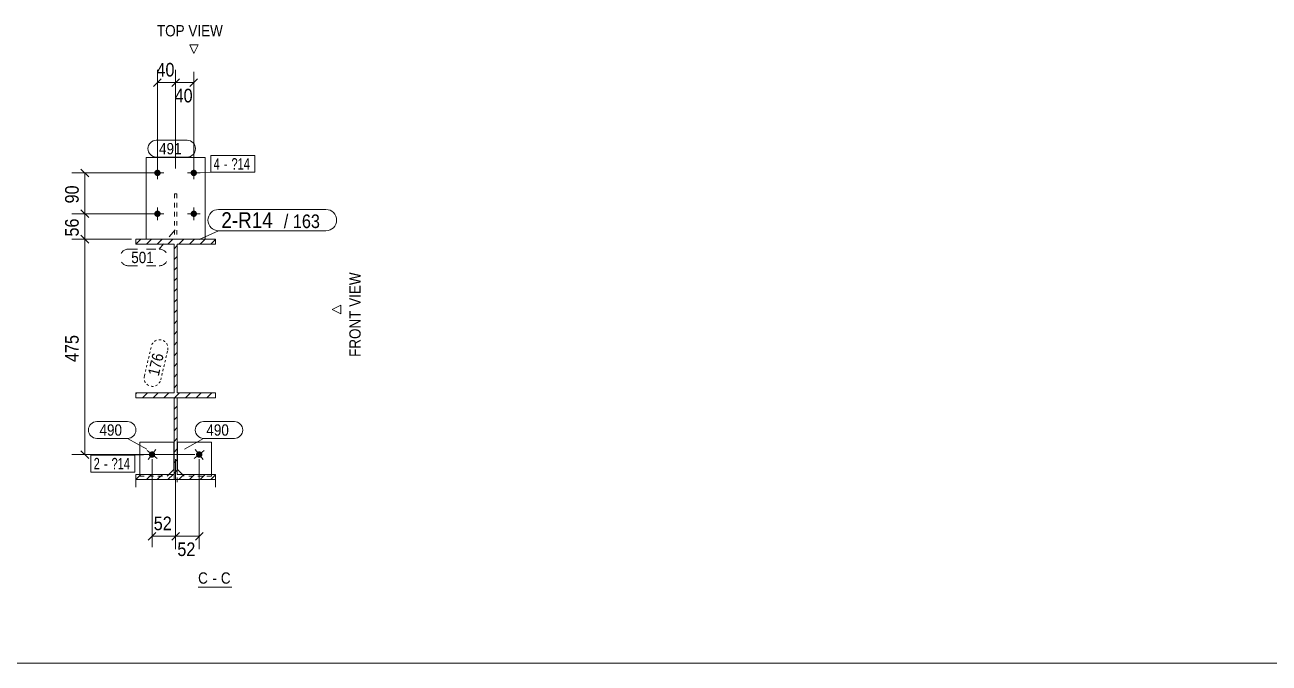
# Model space of a CAD drawing. Header units: millimetres. Extents: x 2 to 825, y 1 to 579.
# Drawn here: x 412.5 to 686.6, y 5 to 145.7 of the extents above; entities that cross this region are included whole.
import ezdxf

# ---------------------------------------------------------------- set-up
doc = ezdxf.new("R2010")
doc.units = ezdxf.units.MM
for name, pattern in [('XKITLINE00', [0]), ('XKITLINE01', [4, 1, -1, 1, -1]), ('XKITLINE02', [4, 2, -2]), ('XKITLINE04', [3, 0.5, -0.5, 0.5, -0.5, 0.5, -0.5])]:
    doc.linetypes.add(name, pattern=pattern)
for name, color, linetype, lineweight in [('Bolt', 3, 'Continuous', 0), ('BoltMark', 7, 'Continuous', 0), ('Dimensions', 7, 'Continuous', 0), ('DrawingSheet', 5, 'Continuous', 0), ('OtherObjectType', 7, 'Continuous', 0), ('Part', 2, 'Continuous', 0), ('PartMark', 7, 'Continuous', 0)]:
    doc.layers.add(name, color=color, linetype=linetype, lineweight=lineweight)
doc.styles.add('ARIAL', font='ARIAL.TTF')
doc.styles.add('ARIAL_NARROW', font='ARIALN.TTF')

# ---------------------------------------------------------------- blocks, each defined once
blk = doc.blocks.new('*A2')
at = {"layer": 'Part', "color": 7, "linetype": 'XKITLINE00', "lineweight": 0}
for p, q in [((436.97, 97.36), (438.07, 98.46)), ((436.97, 97.36), (436.97, 97.36)), ((439.33, 97.36), (440.43, 98.46)), ((441.69, 97.36), (442.79, 98.46)), ((444.04, 97.36), (445.14, 98.46)), ((445.37, 96.33), (446.07, 97.03)), ((446.4, 97.36), (447.5, 98.46)), ((448.76, 97.36), (449.86, 98.46)), ((451.12, 97.36), (452.22, 98.46)), ((453.47, 97.36), (454.47, 98.36)), ((445.37, 93.97), (446.07, 94.67)), ((445.37, 91.62), (446.07, 92.32)), ((445.37, 89.26), (446.07, 89.96)), ((445.37, 86.9), (446.07, 87.6)), ((445.37, 84.55), (446.07, 85.25)), ((445.37, 82.19), (446.07, 82.89)), ((445.37, 79.83), (446.07, 80.53)), ((445.37, 77.47), (446.07, 78.17)), ((445.37, 75.12), (446.07, 75.82)), ((445.37, 72.76), (446.07, 73.46)), ((445.37, 70.4), (446.07, 71.1)), ((445.37, 68.04), (446.07, 68.74)), ((445.37, 65.69), (446.07, 66.39)), ((436.97, 64.36), (437.17, 64.56)), ((438.43, 63.46), (439.53, 64.56)), ((440.79, 63.46), (441.89, 64.56)), ((443.15, 63.46), (444.25, 64.56)), ((445.5, 63.46), (446.6, 64.56)), ((447.86, 63.46), (448.96, 64.56)), ((450.22, 63.46), (451.32, 64.56)), ((452.58, 63.46), (453.68, 64.56))]:
    blk.add_line(p, q, dxfattribs=at)
blk = doc.blocks.new('*A3')
at = {"layer": 'Part', "color": 7, "linetype": 'XKITLINE00', "lineweight": 0}
for p, q in [((445.52, 63.46), (445.37, 63.31)), ((446.07, 61.66), (445.37, 60.96)), ((446.07, 59.3), (445.37, 58.6)), ((446.07, 56.94), (445.37, 56.24)), ((446.07, 54.59), (445.37, 53.89)), ((446.07, 52.23), (445.37, 51.53)), ((446.07, 49.87), (445.37, 49.17)), ((438.09, 46.6), (436.97, 45.49)), ((440.44, 46.6), (439.33, 45.49)), ((442.8, 46.6), (441.69, 45.49)), ((445.16, 46.6), (444.04, 45.49)), ((446.07, 47.51), (445.37, 46.81)), ((447.52, 46.6), (446.4, 45.49)), ((449.87, 46.6), (448.76, 45.49)), ((452.23, 46.6), (451.12, 45.49)), ((454.47, 46.48), (453.47, 45.49))]:
    blk.add_line(p, q, dxfattribs=at)
blk = doc.blocks.new('*A122')
at = {"layer": 'Bolt'}
for points in [[(442.42, 113.03), (442.42, 112.99), (442.41, 112.96), (442.41, 112.92), (442.4, 112.89), (442.39, 112.86), (442.38, 112.83), (442.37, 112.79), (442.36, 112.76), (442.34, 112.73), (442.32, 112.7), (442.3, 112.67), (442.28, 112.64), (442.26, 112.62), (442.24, 112.59), (442.22, 112.57), (442.19, 112.54), (442.17, 112.52), (442.14, 112.5), (442.11, 112.48), (442.08, 112.46), (442.05, 112.44), (442.02, 112.43), (441.99, 112.41), (441.96, 112.4), (441.93, 112.39), (441.89, 112.38), (441.86, 112.37), (441.83, 112.37), (441.79, 112.36), (441.76, 112.36), (441.72, 112.36), (441.69, 112.36), (441.65, 112.36), (441.62, 112.37), (441.59, 112.37), (441.55, 112.38), (441.52, 112.39), (441.49, 112.4), (441.45, 112.41), (441.42, 112.43), (441.39, 112.44), (441.36, 112.46), (441.33, 112.48), (441.31, 112.5), (441.28, 112.52), (441.25, 112.54), (441.23, 112.57), (441.2, 112.59), (441.18, 112.62), (441.16, 112.64), (441.14, 112.67), (441.12, 112.7), (441.11, 112.73), (441.09, 112.76), (441.08, 112.79), (441.06, 112.83), (441.05, 112.86), (441.04, 112.89), (441.04, 112.92), (441.03, 112.96), (441.03, 112.99), (441.02, 113.03), (441.02, 113.06), (441.02, 113.1), (441.03, 113.13), (441.03, 113.16), (441.04, 113.2), (441.04, 113.23), (441.05, 113.26), (441.06, 113.3), (441.08, 113.33), (441.09, 113.36), (441.11, 113.39), (441.12, 113.42), (441.14, 113.45), (441.16, 113.48), (441.18, 113.51), (441.2, 113.53), (441.23, 113.56), (441.25, 113.58), (441.28, 113.6), (441.31, 113.62), (441.33, 113.64), (441.36, 113.66), (441.39, 113.68), (441.42, 113.69), (441.45, 113.71), (441.49, 113.72), (441.52, 113.73), (441.55, 113.74), (441.59, 113.75), (441.62, 113.75), (441.65, 113.76), (441.69, 113.76), (441.72, 113.76), (441.76, 113.76), (441.79, 113.76), (441.83, 113.75), (441.86, 113.75), (441.89, 113.74), (441.93, 113.73), (441.96, 113.72), (441.99, 113.71), (442.02, 113.69), (442.05, 113.68), (442.08, 113.66), (442.11, 113.64), (442.14, 113.62), (442.17, 113.6), (442.19, 113.58), (442.22, 113.56), (442.24, 113.53), (442.26, 113.51), (442.28, 113.48), (442.3, 113.45), (442.32, 113.42), (442.34, 113.39), (442.36, 113.36), (442.37, 113.33), (442.38, 113.3), (442.39, 113.26), (442.4, 113.23), (442.41, 113.2), (442.41, 113.16), (442.42, 113.13), (442.42, 113.1), (442.42, 113.06)], [(450.42, 113.03), (450.42, 112.99), (450.41, 112.96), (450.41, 112.92), (450.4, 112.89), (450.39, 112.86), (450.38, 112.83), (450.37, 112.79), (450.36, 112.76), (450.34, 112.73), (450.32, 112.7), (450.3, 112.67), (450.28, 112.64), (450.26, 112.62), (450.24, 112.59), (450.22, 112.57), (450.19, 112.54), (450.17, 112.52), (450.14, 112.5), (450.11, 112.48), (450.08, 112.46), (450.05, 112.44), (450.02, 112.43), (449.99, 112.41), (449.96, 112.4), (449.93, 112.39), (449.89, 112.38), (449.86, 112.37), (449.83, 112.37), (449.79, 112.36), (449.76, 112.36), (449.72, 112.36), (449.69, 112.36), (449.65, 112.36), (449.62, 112.37), (449.59, 112.37), (449.55, 112.38), (449.52, 112.39), (449.49, 112.4), (449.45, 112.41), (449.42, 112.43), (449.39, 112.44), (449.36, 112.46), (449.33, 112.48), (449.31, 112.5), (449.28, 112.52), (449.25, 112.54), (449.23, 112.57), (449.2, 112.59), (449.18, 112.62), (449.16, 112.64), (449.14, 112.67), (449.12, 112.7), (449.11, 112.73), (449.09, 112.76), (449.08, 112.79), (449.06, 112.83), (449.05, 112.86), (449.04, 112.89), (449.04, 112.92), (449.03, 112.96), (449.03, 112.99), (449.02, 113.03), (449.02, 113.06), (449.02, 113.1), (449.03, 113.13), (449.03, 113.16), (449.04, 113.2), (449.04, 113.23), (449.05, 113.26), (449.06, 113.3), (449.08, 113.33), (449.09, 113.36), (449.11, 113.39), (449.12, 113.42), (449.14, 113.45), (449.16, 113.48), (449.18, 113.51), (449.2, 113.53), (449.23, 113.56), (449.25, 113.58), (449.28, 113.6), (449.31, 113.62), (449.33, 113.64), (449.36, 113.66), (449.39, 113.68), (449.42, 113.69), (449.45, 113.71), (449.49, 113.72), (449.52, 113.73), (449.55, 113.74), (449.59, 113.75), (449.62, 113.75), (449.65, 113.76), (449.69, 113.76), (449.72, 113.76), (449.76, 113.76), (449.79, 113.76), (449.83, 113.75), (449.86, 113.75), (449.89, 113.74), (449.93, 113.73), (449.96, 113.72), (449.99, 113.71), (450.02, 113.69), (450.05, 113.68), (450.08, 113.66), (450.11, 113.64), (450.14, 113.62), (450.17, 113.6), (450.19, 113.58), (450.22, 113.56), (450.24, 113.53), (450.26, 113.51), (450.28, 113.48), (450.3, 113.45), (450.32, 113.42), (450.34, 113.39), (450.36, 113.36), (450.37, 113.33), (450.38, 113.3), (450.39, 113.26), (450.4, 113.23), (450.41, 113.2), (450.41, 113.16), (450.42, 113.13), (450.42, 113.1), (450.42, 113.06)], [(442.42, 104.03), (442.42, 103.99), (442.41, 103.96), (442.41, 103.92), (442.4, 103.89), (442.39, 103.86), (442.38, 103.83), (442.37, 103.79), (442.36, 103.76), (442.34, 103.73), (442.32, 103.7), (442.3, 103.67), (442.28, 103.64), (442.26, 103.62), (442.24, 103.59), (442.22, 103.57), (442.19, 103.54), (442.17, 103.52), (442.14, 103.5), (442.11, 103.48), (442.08, 103.46), (442.05, 103.44), (442.02, 103.43), (441.99, 103.41), (441.96, 103.4), (441.93, 103.39), (441.89, 103.38), (441.86, 103.37), (441.83, 103.37), (441.79, 103.36), (441.76, 103.36), (441.72, 103.36), (441.69, 103.36), (441.65, 103.36), (441.62, 103.37), (441.59, 103.37), (441.55, 103.38), (441.52, 103.39), (441.49, 103.4), (441.45, 103.41), (441.42, 103.43), (441.39, 103.44), (441.36, 103.46), (441.33, 103.48), (441.31, 103.5), (441.28, 103.52), (441.25, 103.54), (441.23, 103.57), (441.2, 103.59), (441.18, 103.62), (441.16, 103.64), (441.14, 103.67), (441.12, 103.7), (441.11, 103.73), (441.09, 103.76), (441.08, 103.79), (441.06, 103.83), (441.05, 103.86), (441.04, 103.89), (441.04, 103.92), (441.03, 103.96), (441.03, 103.99), (441.02, 104.03), (441.02, 104.06), (441.02, 104.1), (441.03, 104.13), (441.03, 104.16), (441.04, 104.2), (441.04, 104.23), (441.05, 104.26), (441.06, 104.3), (441.08, 104.33), (441.09, 104.36), (441.11, 104.39), (441.12, 104.42), (441.14, 104.45), (441.16, 104.48), (441.18, 104.51), (441.2, 104.53), (441.23, 104.56), (441.25, 104.58), (441.28, 104.6), (441.31, 104.62), (441.33, 104.64), (441.36, 104.66), (441.39, 104.68), (441.42, 104.69), (441.45, 104.71), (441.49, 104.72), (441.52, 104.73), (441.55, 104.74), (441.59, 104.75), (441.62, 104.75), (441.65, 104.76), (441.69, 104.76), (441.72, 104.76), (441.76, 104.76), (441.79, 104.76), (441.83, 104.75), (441.86, 104.75), (441.89, 104.74), (441.93, 104.73), (441.96, 104.72), (441.99, 104.71), (442.02, 104.69), (442.05, 104.68), (442.08, 104.66), (442.11, 104.64), (442.14, 104.62), (442.17, 104.6), (442.19, 104.58), (442.22, 104.56), (442.24, 104.53), (442.26, 104.51), (442.28, 104.48), (442.3, 104.45), (442.32, 104.42), (442.34, 104.39), (442.36, 104.36), (442.37, 104.33), (442.38, 104.3), (442.39, 104.26), (442.4, 104.23), (442.41, 104.2), (442.41, 104.16), (442.42, 104.13), (442.42, 104.1), (442.42, 104.06)], [(450.42, 104.03), (450.42, 103.99), (450.41, 103.96), (450.41, 103.92), (450.4, 103.89), (450.39, 103.86), (450.38, 103.83), (450.37, 103.79), (450.36, 103.76), (450.34, 103.73), (450.32, 103.7), (450.3, 103.67), (450.28, 103.64), (450.26, 103.62), (450.24, 103.59), (450.22, 103.57), (450.19, 103.54), (450.17, 103.52), (450.14, 103.5), (450.11, 103.48), (450.08, 103.46), (450.05, 103.44), (450.02, 103.43), (449.99, 103.41), (449.96, 103.4), (449.93, 103.39), (449.89, 103.38), (449.86, 103.37), (449.83, 103.37), (449.79, 103.36), (449.76, 103.36), (449.72, 103.36), (449.69, 103.36), (449.65, 103.36), (449.62, 103.37), (449.59, 103.37), (449.55, 103.38), (449.52, 103.39), (449.49, 103.4), (449.45, 103.41), (449.42, 103.43), (449.39, 103.44), (449.36, 103.46), (449.33, 103.48), (449.31, 103.5), (449.28, 103.52), (449.25, 103.54), (449.23, 103.57), (449.2, 103.59), (449.18, 103.62), (449.16, 103.64), (449.14, 103.67), (449.12, 103.7), (449.11, 103.73), (449.09, 103.76), (449.08, 103.79), (449.06, 103.83), (449.05, 103.86), (449.04, 103.89), (449.04, 103.92), (449.03, 103.96), (449.03, 103.99), (449.02, 104.03), (449.02, 104.06), (449.02, 104.1), (449.03, 104.13), (449.03, 104.16), (449.04, 104.2), (449.04, 104.23), (449.05, 104.26), (449.06, 104.3), (449.08, 104.33), (449.09, 104.36), (449.11, 104.39), (449.12, 104.42), (449.14, 104.45), (449.16, 104.48), (449.18, 104.51), (449.2, 104.53), (449.23, 104.56), (449.25, 104.58), (449.28, 104.6), (449.31, 104.62), (449.33, 104.64), (449.36, 104.66), (449.39, 104.68), (449.42, 104.69), (449.45, 104.71), (449.49, 104.72), (449.52, 104.73), (449.55, 104.74), (449.59, 104.75), (449.62, 104.75), (449.65, 104.76), (449.69, 104.76), (449.72, 104.76), (449.76, 104.76), (449.79, 104.76), (449.83, 104.75), (449.86, 104.75), (449.89, 104.74), (449.93, 104.73), (449.96, 104.72), (449.99, 104.71), (450.02, 104.69), (450.05, 104.68), (450.08, 104.66), (450.11, 104.64), (450.14, 104.62), (450.17, 104.6), (450.19, 104.58), (450.22, 104.56), (450.24, 104.53), (450.26, 104.51), (450.28, 104.48), (450.3, 104.45), (450.32, 104.42), (450.34, 104.39), (450.36, 104.36), (450.37, 104.33), (450.38, 104.3), (450.39, 104.26), (450.4, 104.23), (450.41, 104.2), (450.41, 104.16), (450.42, 104.13), (450.42, 104.1), (450.42, 104.06)]]:
    blk.add_hatch(color=3, dxfattribs=at).paths.add_polyline_path(points, flags=17)
at = {"layer": 'Bolt', "color": 3, "linetype": 'XKITLINE00', "lineweight": 0}
for p, q in [((443.12, 113.06), (440.32, 113.06)), ((441.72, 114.46), (441.72, 111.66)), ((451.12, 113.06), (448.32, 113.06)), ((449.72, 114.46), (449.72, 111.66)), ((441.72, 105.46), (441.72, 102.66)), ((449.72, 105.46), (449.72, 102.66)), ((443.12, 104.06), (440.32, 104.06)), ((451.12, 104.06), (448.32, 104.06))]:
    blk.add_line(p, q, dxfattribs=at)
blk = doc.blocks.new('*A123')
at = {"layer": 'Bolt'}
blk.add_hatch(color=3, dxfattribs=at).paths.add_polyline_path([(450.52, 51.55), (450.55, 51.57), (450.58, 51.59), (450.61, 51.6), (450.64, 51.62), (450.67, 51.63), (450.7, 51.64), (450.74, 51.65), (450.77, 51.66), (450.8, 51.67), (450.84, 51.67), (450.87, 51.68), (450.91, 51.68), (450.94, 51.68), (450.98, 51.67), (451.01, 51.67), (451.04, 51.67), (451.08, 51.66), (451.11, 51.65), (451.14, 51.64), (451.18, 51.63), (451.21, 51.62), (451.24, 51.6), (451.27, 51.59), (451.3, 51.57), (451.33, 51.55), (451.35, 51.53), (451.38, 51.51), (451.41, 51.48), (451.43, 51.46), (451.45, 51.43), (451.48, 51.41), (451.5, 51.38), (451.51, 51.35), (451.53, 51.32), (451.55, 51.29), (451.56, 51.26), (451.58, 51.23), (451.59, 51.2), (451.6, 51.16), (451.61, 51.13), (451.61, 51.1), (451.62, 51.06), (451.62, 51.03), (451.62, 50.99), (451.62, 50.96), (451.62, 50.92), (451.62, 50.89), (451.61, 50.86), (451.61, 50.82), (451.6, 50.79), (451.59, 50.76), (451.58, 50.72), (451.56, 50.69), (451.55, 50.66), (451.53, 50.63), (451.51, 50.6), (451.49, 50.57), (451.47, 50.55), (451.45, 50.52), (451.43, 50.49), (451.4, 50.47), (451.38, 50.45), (451.35, 50.42), (451.32, 50.4), (451.3, 50.38), (451.27, 50.37), (451.24, 50.35), (451.21, 50.34), (451.17, 50.32), (451.14, 50.31), (451.11, 50.3), (451.07, 50.29), (451.04, 50.29), (451.01, 50.28), (450.97, 50.28), (450.94, 50.28), (450.9, 50.28), (450.87, 50.28), (450.84, 50.28), (450.8, 50.29), (450.77, 50.29), (450.73, 50.3), (450.7, 50.31), (450.67, 50.32), (450.64, 50.34), (450.61, 50.35), (450.58, 50.37), (450.55, 50.39), (450.52, 50.41), (450.49, 50.43), (450.46, 50.45), (450.44, 50.47), (450.41, 50.5), (450.39, 50.52), (450.37, 50.55), (450.35, 50.57), (450.33, 50.6), (450.31, 50.63), (450.3, 50.66), (450.28, 50.69), (450.27, 50.73), (450.26, 50.76), (450.25, 50.79), (450.24, 50.82), (450.23, 50.86), (450.23, 50.89), (450.22, 50.93), (450.22, 50.96), (450.22, 51), (450.22, 51.03), (450.23, 51.06), (450.23, 51.1), (450.24, 51.13), (450.25, 51.16), (450.26, 51.2), (450.27, 51.23), (450.28, 51.26), (450.3, 51.29), (450.31, 51.32), (450.33, 51.35), (450.35, 51.38), (450.37, 51.41), (450.39, 51.44), (450.42, 51.46), (450.44, 51.48), (450.47, 51.51), (450.49, 51.53)], flags=17)
at = {"layer": 'Bolt', "color": 3, "linetype": 'XKITLINE00', "lineweight": 0}
for p, q in [((450.06, 52.08), (451.78, 49.87)), ((449.82, 50.12), (452.03, 51.84))]:
    blk.add_line(p, q, dxfattribs=at)
blk = doc.blocks.new('*A124')
at = {"layer": 'Bolt'}
blk.add_hatch(color=3, dxfattribs=at).paths.add_polyline_path([(440.07, 50.45), (440.04, 50.47), (440.02, 50.49), (439.99, 50.52), (439.97, 50.55), (439.95, 50.57), (439.93, 50.6), (439.91, 50.63), (439.9, 50.66), (439.88, 50.69), (439.87, 50.72), (439.86, 50.76), (439.85, 50.79), (439.84, 50.82), (439.83, 50.86), (439.83, 50.89), (439.82, 50.92), (439.82, 50.96), (439.82, 50.99), (439.82, 51.03), (439.83, 51.06), (439.83, 51.1), (439.84, 51.13), (439.85, 51.16), (439.86, 51.2), (439.87, 51.23), (439.88, 51.26), (439.9, 51.29), (439.91, 51.32), (439.93, 51.35), (439.95, 51.38), (439.97, 51.41), (439.99, 51.43), (440.01, 51.46), (440.04, 51.48), (440.06, 51.51), (440.09, 51.53), (440.12, 51.55), (440.15, 51.57), (440.18, 51.59), (440.21, 51.6), (440.24, 51.62), (440.27, 51.63), (440.3, 51.64), (440.33, 51.65), (440.37, 51.66), (440.4, 51.67), (440.44, 51.67), (440.47, 51.67), (440.5, 51.68), (440.54, 51.68), (440.57, 51.68), (440.61, 51.67), (440.64, 51.67), (440.67, 51.66), (440.71, 51.65), (440.74, 51.64), (440.77, 51.63), (440.81, 51.62), (440.84, 51.6), (440.87, 51.59), (440.9, 51.57), (440.92, 51.55), (440.95, 51.53), (440.98, 51.51), (441, 51.48), (441.03, 51.46), (441.05, 51.44), (441.07, 51.41), (441.09, 51.38), (441.11, 51.35), (441.13, 51.32), (441.15, 51.29), (441.16, 51.26), (441.18, 51.23), (441.19, 51.2), (441.2, 51.16), (441.21, 51.13), (441.21, 51.1), (441.22, 51.06), (441.22, 51.03), (441.22, 51), (441.22, 50.96), (441.22, 50.93), (441.22, 50.89), (441.21, 50.86), (441.21, 50.82), (441.2, 50.79), (441.19, 50.76), (441.18, 50.73), (441.16, 50.69), (441.15, 50.66), (441.13, 50.63), (441.11, 50.6), (441.1, 50.57), (441.08, 50.55), (441.05, 50.52), (441.03, 50.5), (441.01, 50.47), (440.98, 50.45), (440.95, 50.43), (440.93, 50.41), (440.9, 50.39), (440.87, 50.37), (440.84, 50.35), (440.81, 50.34), (440.78, 50.32), (440.74, 50.31), (440.71, 50.3), (440.68, 50.29), (440.64, 50.29), (440.61, 50.28), (440.58, 50.28), (440.54, 50.28), (440.51, 50.28), (440.47, 50.28), (440.44, 50.28), (440.4, 50.29), (440.37, 50.29), (440.34, 50.3), (440.3, 50.31), (440.27, 50.32), (440.24, 50.34), (440.21, 50.35), (440.18, 50.37), (440.15, 50.38), (440.12, 50.4), (440.09, 50.42)], flags=17)
at = {"layer": 'Bolt', "color": 3, "linetype": 'XKITLINE00', "lineweight": 0}
for p, q in [((439.66, 49.87), (441.38, 52.08)), ((441.63, 50.12), (439.42, 51.84))]:
    blk.add_line(p, q, dxfattribs=at)
blk = doc.blocks.new('*A125')
at = {"layer": 'Part', "color": 2, "linetype": 'XKITLINE00', "lineweight": 0}
for p, q in [((436.97, 97.36), (436.97, 98.46)), ((436.97, 98.46), (454.47, 98.46)), ((445.37, 97.36), (436.97, 97.36)), ((445.37, 64.56), (445.37, 97.36)), ((454.47, 97.36), (446.07, 97.36)), ((446.07, 97.36), (446.07, 64.56)), ((454.47, 98.46), (454.47, 97.36)), ((436.97, 63.46), (436.97, 64.56)), ((436.97, 64.56), (445.37, 64.56)), ((454.47, 63.46), (436.97, 63.46)), ((446.07, 64.56), (454.47, 64.56)), ((454.47, 64.56), (454.47, 63.46))]:
    blk.add_line(p, q, dxfattribs=at)
blk = doc.blocks.new('*A126')
at = {"layer": 'Part', "color": 2, "linetype": 'XKITLINE00', "lineweight": 0}
for p, q in [((452.22, 116.46), (439.22, 116.46)), ((439.22, 116.46), (439.22, 98.46)), ((452.22, 98.46), (452.22, 116.46))]:
    blk.add_line(p, q, dxfattribs=at)
at = {"layer": 'Part', "color": 7, "linetype": 'XKITLINE01', "lineweight": 0}
blk.add_line((439.22, 98.46), (452.22, 98.46), dxfattribs=at)
blk = doc.blocks.new('*A127')
at = {"layer": 'Part', "color": 7, "linetype": 'XKITLINE01', "lineweight": 0}
for p, q in [((445.97, 108.46), (445.47, 108.46)), ((445.47, 108.46), (445.47, 98.46)), ((445.97, 108.46), (445.97, 98.46)), ((445.97, 98.46), (445.47, 98.46))]:
    blk.add_line(p, q, dxfattribs=at)
blk = doc.blocks.new('*A128')
at = {"layer": 'Part', "color": 2, "linetype": 'XKITLINE00', "lineweight": 0}
for p, q in [((446.12, 47.68), (446.12, 53.68)), ((446.12, 53.68), (453.62, 53.68)), ((453.62, 46.6), (453.62, 53.68)), ((447.2, 46.6), (446.12, 47.68))]:
    blk.add_line(p, q, dxfattribs=at)
at = {"layer": 'Part', "color": 7, "linetype": 'XKITLINE01', "lineweight": 0}
for p, q in [((447.62, 46.18), (447.2, 46.6)), ((453.62, 46.18), (453.62, 46.6)), ((453.62, 46.18), (447.62, 46.18))]:
    blk.add_line(p, q, dxfattribs=at)
blk = doc.blocks.new('*A129')
at = {"layer": 'Part', "color": 2, "linetype": 'XKITLINE00', "lineweight": 0}
for p, q in [((445.32, 53.68), (437.82, 53.68)), ((437.82, 46.6), (437.82, 53.68)), ((445.32, 47.68), (445.32, 53.68)), ((444.25, 46.6), (445.32, 47.68))]:
    blk.add_line(p, q, dxfattribs=at)
at = {"layer": 'Part', "color": 7, "linetype": 'XKITLINE01', "lineweight": 0}
for p, q in [((437.82, 46.18), (437.82, 46.6)), ((443.82, 46.18), (444.25, 46.6)), ((437.82, 46.18), (443.82, 46.18))]:
    blk.add_line(p, q, dxfattribs=at)
blk = doc.blocks.new('*A130')
at = {"layer": 'Part', "color": 2, "linetype": 'XKITLINE00', "lineweight": 0}
for p, q in [((445.37, 46.6), (445.37, 63.46)), ((445.37, 63.46), (446.07, 63.46)), ((446.07, 63.46), (446.07, 63.46)), ((446.07, 46.6), (446.07, 63.46)), ((436.97, 43.8), (436.97, 46.6)), ((436.97, 46.6), (445.37, 46.6)), ((446.07, 46.6), (454.47, 46.6)), ((454.47, 46.6), (454.47, 43.8)), ((454.47, 45.49), (436.97, 45.49))]:
    blk.add_line(p, q, dxfattribs=at)
at = {"layer": 'Part', "color": 7, "linetype": 'XKITLINE01', "lineweight": 0}
for p, q in [((445.37, 46.6), (445.37, 44.92)), ((446.07, 44.92), (446.07, 46.6))]:
    blk.add_line(p, q, dxfattribs=at)
blk = doc.blocks.new('*A131')
at = {"layer": 'DrawingSheet', "color": 5, "linetype": 'XKITLINE00', "lineweight": 0}
blk.add_line((5, 5), (825, 5), dxfattribs=at)
blk = doc.blocks.new('*A247')
at = {"layer": 'Dimensions', "color": 7, "linetype": 'XKITLINE00', "lineweight": 0}
for p, q in [((424.87, 99.31), (426.57, 97.61)), ((435.97, 98.46), (422.87, 98.46)), ((425.72, 50.98), (425.72, 98.46)), ((449.92, 50.98), (422.87, 50.98)), ((424.87, 51.83), (426.57, 50.13))]:
    blk.add_line(p, q, dxfattribs=at)
at = {"layer": 'Dimensions', "color": 3}
for p in [(425.72, 98.46), (425.72, 50.98)]:
    blk.add_point(p, dxfattribs=at)
at = {"layer": 'Dimensions', "color": 3, "style": 'ARIAL', "width": 0.85}
blk.add_text('475', height=3, rotation=90.0002, dxfattribs=at).set_placement((424.37, 71.38))
blk = doc.blocks.new('*A248')
at = {"layer": 'Dimensions', "color": 7, "linetype": 'XKITLINE00', "lineweight": 0}
for p, q in [((424.87, 104.91), (426.57, 103.21)), ((440.72, 104.06), (422.87, 104.06)), ((425.72, 98.46), (425.72, 104.06)), ((424.87, 99.31), (426.57, 97.61)), ((435.97, 98.46), (422.87, 98.46))]:
    blk.add_line(p, q, dxfattribs=at)
at = {"layer": 'Dimensions', "color": 3}
for p in [(425.72, 104.06), (425.72, 98.46)]:
    blk.add_point(p, dxfattribs=at)
at = {"layer": 'Dimensions', "color": 3, "style": 'ARIAL', "width": 0.85}
blk.add_text('56', height=3, rotation=90.0002, dxfattribs=at).set_placement((424.37, 99.04))
blk = doc.blocks.new('*A249')
at = {"layer": 'Dimensions', "color": 7, "linetype": 'XKITLINE00', "lineweight": 0}
for p, q in [((440.72, 113.06), (422.87, 113.06)), ((424.87, 113.91), (426.57, 112.21)), ((425.72, 104.06), (425.72, 113.06)), ((424.87, 104.91), (426.57, 103.21)), ((440.72, 104.06), (422.87, 104.06))]:
    blk.add_line(p, q, dxfattribs=at)
at = {"layer": 'Dimensions', "color": 3}
for p in [(425.72, 113.06), (425.72, 104.06)]:
    blk.add_point(p, dxfattribs=at)
at = {"layer": 'Dimensions', "color": 3, "style": 'ARIAL', "width": 0.85}
blk.add_text('90', height=3, rotation=90.0002, dxfattribs=at).set_placement((424.37, 106.34))
blk = doc.blocks.new('*A250')
at = {"layer": 'Dimensions', "color": 7, "linetype": 'XKITLINE00', "lineweight": 0}
for p, q in [((440.52, 49.98), (440.52, 30.56)), ((445.72, 49.98), (445.72, 30.56)), ((441.37, 33.81), (439.67, 32.11)), ((440.52, 32.96), (445.72, 32.96)), ((446.57, 33.81), (444.87, 32.11))]:
    blk.add_line(p, q, dxfattribs=at)
at = {"layer": 'Dimensions', "color": 3}
for p in [(440.52, 32.96), (445.72, 32.96)]:
    blk.add_point(p, dxfattribs=at)
at = {"layer": 'Dimensions', "color": 3, "style": 'ARIAL', "width": 0.85}
blk.add_text('52', height=3, dxfattribs=at).set_placement((440.9, 34.31))
blk = doc.blocks.new('*A251')
at = {"layer": 'Dimensions', "color": 7, "linetype": 'XKITLINE00', "lineweight": 0}
for p, q in [((445.72, 49.98), (445.72, 30.11)), ((450.92, 49.98), (450.92, 30.11)), ((446.57, 33.81), (444.87, 32.11)), ((445.72, 32.96), (450.92, 32.96)), ((451.77, 33.81), (450.07, 32.11))]:
    blk.add_line(p, q, dxfattribs=at)
at = {"layer": 'Dimensions', "color": 3}
for p in [(445.72, 32.96), (450.92, 32.96)]:
    blk.add_point(p, dxfattribs=at)
at = {"layer": 'Dimensions', "color": 3, "style": 'ARIAL', "width": 0.85}
blk.add_text('52', height=3, dxfattribs=at).set_placement((446.1, 28.61))
blk = doc.blocks.new('*A252')
at = {"layer": 'Dimensions', "color": 7, "linetype": 'XKITLINE00', "lineweight": 0}
for p, q in [((441.72, 114.06), (441.72, 135.81)), ((445.72, 114.06), (445.72, 135.81)), ((442.57, 133.81), (440.87, 132.11)), ((441.72, 132.96), (445.72, 132.96)), ((446.57, 133.81), (444.87, 132.11))]:
    blk.add_line(p, q, dxfattribs=at)
at = {"layer": 'Dimensions', "color": 3}
for p in [(441.72, 132.96), (445.72, 132.96)]:
    blk.add_point(p, dxfattribs=at)
at = {"layer": 'Dimensions', "color": 3, "style": 'ARIAL', "width": 0.85}
blk.add_text('40', height=3, dxfattribs=at).set_placement((441.5, 134.31))
blk = doc.blocks.new('*A253')
at = {"layer": 'Dimensions', "color": 7, "linetype": 'XKITLINE00', "lineweight": 0}
for p, q in [((445.72, 114.06), (445.72, 135.36)), ((449.72, 114.06), (449.72, 135.36)), ((446.57, 133.81), (444.87, 132.11)), ((445.72, 132.96), (449.72, 132.96)), ((450.57, 133.81), (448.87, 132.11))]:
    blk.add_line(p, q, dxfattribs=at)
at = {"layer": 'Dimensions', "color": 3}
for p in [(445.72, 132.96), (449.72, 132.96)]:
    blk.add_point(p, dxfattribs=at)
at = {"layer": 'Dimensions', "color": 3, "style": 'ARIAL', "width": 0.85}
blk.add_text('40', height=3, dxfattribs=at).set_placement((445.5, 128.61))
blk = doc.blocks.new('*A254')
at = {"layer": 'BoltMark', "color": 7, "linetype": 'XKITLINE00', "lineweight": 0}
for p, q in [((427.07, 50.83), (436.75, 50.83)), ((427.07, 47.13), (427.07, 50.83)), ((440.52, 50.98), (436.75, 50.83)), ((436.75, 47.13), (436.75, 50.83)), ((427.07, 47.13), (436.75, 47.13))]:
    blk.add_line(p, q, dxfattribs=at)
at = {"layer": 'BoltMark', "color": 3, "style": 'ARIAL_NARROW', "width": 0.85}
for s, p in [('2', (427.67, 47.73)), ('?14', (431.6, 47.73)), ('-', (429.94, 47.73))]:
    blk.add_text(s, height=2.5, dxfattribs=at).set_placement(p)
blk = doc.blocks.new('*A255')
at = {"layer": 'BoltMark', "color": 7, "linetype": 'XKITLINE00', "lineweight": 0}
for p, q in [((453.49, 116.91), (463.18, 116.91)), ((453.49, 113.21), (453.49, 116.91)), ((463.18, 113.21), (463.18, 116.91)), ((449.72, 113.06), (453.49, 113.21)), ((453.49, 113.21), (463.18, 113.21))]:
    blk.add_line(p, q, dxfattribs=at)
at = {"layer": 'BoltMark', "color": 3, "style": 'ARIAL_NARROW', "width": 0.85}
for s, p in [('4', (454.09, 113.81)), ('?14', (458.02, 113.81)), ('-', (456.36, 113.81))]:
    blk.add_text(s, height=2.5, dxfattribs=at).set_placement(p)
blk = doc.blocks.new('*A256')
at = {"layer": 'PartMark', "color": 7, "linetype": 'XKITLINE04', "lineweight": 0}
for p, q in [((438.83, 68.28), (440.38, 74.86)), ((442.43, 67.43), (443.98, 74.01))]:
    blk.add_line(p, q, dxfattribs=at)
for centre, start, end in [((442.18, 74.44), 346.7487, 166.7487), ((440.63, 67.86), 166.7487, 346.7487)]:
    blk.add_arc(centre, 1.85, start, end, dxfattribs=at)
at = {"layer": 'PartMark', "color": 3, "style": 'ARIAL', "width": 0.85}
blk.add_text('176', height=2.5, rotation=76.7477, dxfattribs=at).set_placement((441.99, 68.15))
blk = doc.blocks.new('*A257')
at = {"layer": 'PartMark', "color": 7, "linetype": 'XKITLINE00', "lineweight": 0}
for p, q in [((455.19, 105), (478.83, 105)), ((450.94, 98.41), (455.19, 100.3)), ((455.19, 100.3), (478.83, 100.3))]:
    blk.add_line(p, q, dxfattribs=at)
for centre, start, end in [((455.19, 102.65), 90, 270), ((478.83, 102.65), 270, 90)]:
    blk.add_arc(centre, 2.35, start, end, dxfattribs=at)
at = {"layer": 'PartMark', "color": 1, "style": 'ARIAL', "width": 0.85}
blk.add_text('2-R14', height=3.5, dxfattribs=at).set_placement((455.79, 100.9))
at = {"layer": 'PartMark', "color": 3, "style": 'ARIAL', "width": 0.85}
for s, p in [('/', (469.55, 100.9)), ('163', (471.56, 100.9))]:
    blk.add_text(s, height=3, dxfattribs=at).set_placement(p)
blk = doc.blocks.new('*A258')
at = {"layer": 'PartMark', "color": 7, "linetype": 'XKITLINE00', "lineweight": 0}
for p, q in [((441.47, 120.26), (448.24, 120.26)), ((441.47, 116.56), (448.24, 116.56))]:
    blk.add_line(p, q, dxfattribs=at)
for centre, start, end in [((441.47, 118.41), 90, 270), ((448.24, 118.41), 270, 90)]:
    blk.add_arc(centre, 1.85, start, end, dxfattribs=at)
at = {"layer": 'PartMark', "color": 3, "style": 'ARIAL', "width": 0.85}
blk.add_text('491', height=2.5, dxfattribs=at).set_placement((442.07, 117.16))
blk = doc.blocks.new('*A259')
at = {"layer": 'PartMark', "color": 7, "linetype": 'XKITLINE02', "lineweight": 0}
for p, q in [((445.6, 100.49), (442.1, 96.28)), ((435.34, 96.28), (442.1, 96.28)), ((435.34, 92.58), (442.1, 92.58))]:
    blk.add_line(p, q, dxfattribs=at)
for centre, start, end in [((435.34, 94.43), 90, 270), ((442.1, 94.43), 270, 90)]:
    blk.add_arc(centre, 1.85, start, end, dxfattribs=at)
at = {"layer": 'PartMark', "color": 3, "style": 'ARIAL', "width": 0.85}
blk.add_text('501', height=2.5, dxfattribs=at).set_placement((435.94, 93.18))
blk = doc.blocks.new('*A260')
at = {"layer": 'PartMark', "color": 7, "linetype": 'XKITLINE00', "lineweight": 0}
for p, q in [((451.89, 58.24), (458.66, 58.24)), ((447.65, 52.15), (451.89, 54.54)), ((451.89, 54.54), (458.66, 54.54))]:
    blk.add_line(p, q, dxfattribs=at)
for centre, start, end in [((451.89, 56.39), 90, 270), ((458.66, 56.39), 270, 90)]:
    blk.add_arc(centre, 1.85, start, end, dxfattribs=at)
at = {"layer": 'PartMark', "color": 3, "style": 'ARIAL', "width": 0.85}
blk.add_text('490', height=2.5, dxfattribs=at).set_placement((452.49, 55.14))
blk = doc.blocks.new('*A261')
at = {"layer": 'PartMark', "color": 7, "linetype": 'XKITLINE00', "lineweight": 0}
for p, q in [((428.35, 58.24), (435.11, 58.24)), ((428.35, 54.54), (435.11, 54.54)), ((439.35, 52.15), (435.11, 54.54))]:
    blk.add_line(p, q, dxfattribs=at)
for centre, start, end in [((428.35, 56.39), 90, 270), ((435.11, 56.39), 270, 90)]:
    blk.add_arc(centre, 1.85, start, end, dxfattribs=at)
at = {"layer": 'PartMark', "color": 3, "style": 'ARIAL', "width": 0.85}
blk.add_text('490', height=2.5, dxfattribs=at).set_placement((428.95, 55.14))
blk = doc.blocks.new('*A262')
at = {"layer": 'OtherObjectType', "color": 7, "linetype": 'XKITLINE00', "lineweight": 0}
for p, q in [((449.75, 139.41), (448.82, 141.29)), ((448.82, 141.29), (450.69, 141.29)), ((450.69, 141.29), (449.75, 139.41)), ((449.75, 139.41), (449.75, 139.41)), ((480.23, 82.96), (482.11, 83.9)), ((482.11, 82.02), (480.23, 82.96)), ((480.23, 82.96), (480.23, 82.96)), ((482.11, 83.9), (482.11, 82.02)), ((450.67, 21.76), (458.09, 21.76))]:
    blk.add_line(p, q, dxfattribs=at)
at = {"layer": 'OtherObjectType', "color": 7, "style": 'ARIAL', "width": 0.85}
for s, p in [('TOP VIEW', (441.6, 143.16)), ('C', (450.67, 22.51)), ('C', (455.68, 22.51)), ('-', (453.82, 22.51))]:
    blk.add_text(s, height=2.5, dxfattribs=at).set_placement(p)
blk.add_text('FRONT VIEW', height=2.5, rotation=90, dxfattribs=at).set_placement((486.48, 72.5))

msp = doc.modelspace()

# ---------------------------------------------------------------- block references
at = {"lineweight": 0}
for name in ['*A131', '*A252', '*A253', '*A258', '*A126', '*A255', '*A249', '*A122', '*A127', '*A248', '*A257', '*A247', '*A259', '*A2', '*A125', '*A256', '*A3', '*A130', '*A261', '*A260', '*A129', '*A124', '*A128', '*A123', '*A254', '*A250', '*A251']:
    msp.add_blockref(name, (0, 0), dxfattribs=at)
at = {"layer": 'OtherObjectType', "lineweight": 0}
msp.add_blockref('*A262', (0, 0), dxfattribs=at)

doc.saveas('drawing.dxf')
